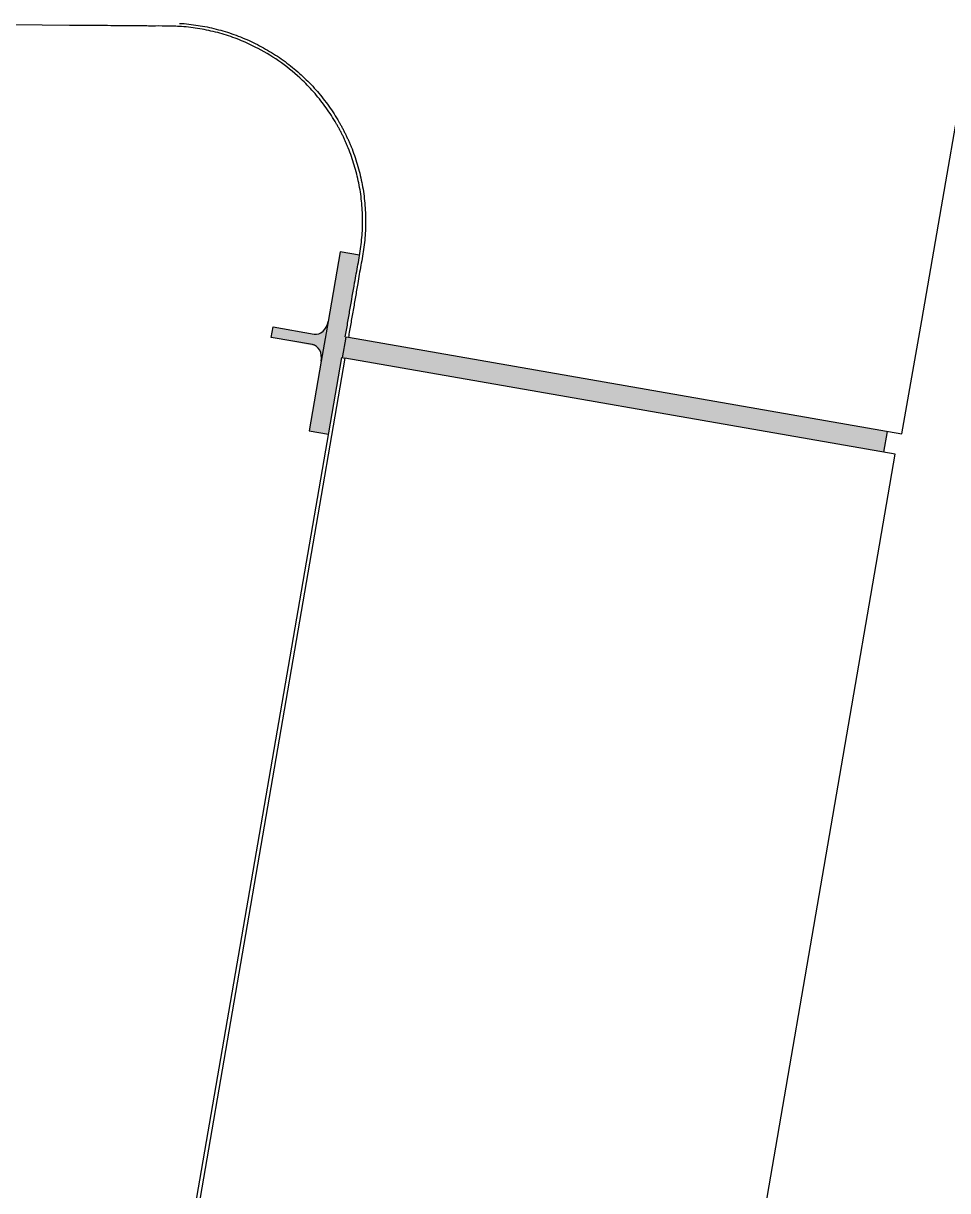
# Model space of a CAD drawing. Header units: metres. Extents: x -1164 to -1017, y 3 to 563.
# Drawn here: x -1068.174 to -1067.298, y 542.641 to 543.747 of the extents above; entities that cross this region are included whole.
import ezdxf

# ---------------------------------------------------------------- set-up
doc = ezdxf.new("R2010")
doc.units = ezdxf.units.M
doc.layers.add('A-GENM', color=7, linetype='Continuous', lineweight=35)

# ---------------------------------------------------------------- blocks, each defined once
blk = doc.blocks.new('BR08_SCREEN_PANEL - NORTH PANEL-5584290-DRG 2873021 - motorway level drainage')
at = {"layer": 'A-GENM', "color": 254, "lineweight": 25, "true_color": 0xd4d4d4}
for p, q in [((-1136.4181, 542.2725), (-1136.2185, 543.4304)), ((-1136.2156, 543.4299), (-1136.4152, 542.272)), ((-1136.2185, 543.4304), (-1136.2156, 543.4299)), ((-1135.6938, 543.339), (-1136.2156, 543.4299)), ((-1135.8935, 542.1811), (-1135.6938, 543.339))]:
    blk.add_line(p, q, dxfattribs=at)
blk = doc.blocks.new('BR08_GEN_POST_0 - 360UB_BASE-V553-DRG 2873021 - motorway level drainage')
at = {"layer": 'A-GENM', "lineweight": 25, "true_color": 0xcbc2be}
for points in [[(-0.019, 0.5402), (0.0136, 0.5411), (0.0077, 0.5448), (0.0059, 0.5474), (0.005, 0.5529), (0.005, 0.5908), (-0.005, 0.5908), (-0.0061, 0.547), (-0.0091, 0.5434), (-0.0136, 0.5411), (-0.0163, 0.5405)], [(-0.086, 0.5216), (0.086, 0.5218), (0.086, 0.5402), (-0.086, 0.5402), (-0.086, 0.5286)], [(-0.0125, 0), (0.0075, 0), (0.0072, 0.5209), (-0.0125, 0.5209), (-0.0125, 0.0006)]]:
    blk.add_hatch(color=9, dxfattribs=at).paths.add_polyline_path(points)
at = {"layer": 'A-GENM', "color": 254, "lineweight": 25, "true_color": 0xd4d4d4}
for p, q in [((-0.005, 0.5511), (-0.005, 0.5908)), ((-0.005, 0.5908), (0.005, 0.5908)), ((0.005, 0.5908), (0.005, 0.5511)), ((-0.019, 0.5402), (-0.086, 0.5402)), ((-0.086, 0.5402), (-0.086, 0.5216)), ((0.019, 0.5402), (-0.019, 0.5402)), ((0.086, 0.5402), (0.019, 0.5402)), ((0.086, 0.5218), (0.086, 0.5402)), ((-0.0125, 0.5209), (0.0075, 0.5209)), ((-0.0125, 0), (0.0075, 0)), ((-0.0125, 0), (0.0075, 0))]:
    blk.add_line(p, q, dxfattribs=at)
at = {"layer": 'A-GENM', "color": 254, "lineweight": 25, "true_color": 0xd4d4d4, "flags": 128}
for points in [[(-0.019, 0.5402), (-0.0163, 0.5405), (-0.0136, 0.5411), (-0.0112, 0.5421), (-0.0091, 0.5434), (-0.0074, 0.5451), (-0.0061, 0.547), (-0.0053, 0.549), (-0.005, 0.5511)], [(0.005, 0.5511), (0.0053, 0.549), (0.0061, 0.547), (0.0074, 0.5451), (0.0091, 0.5434), (0.0112, 0.5421), (0.0136, 0.5411), (0.0163, 0.5405), (0.019, 0.5402)]]:
    blk.add_lwpolyline(points, dxfattribs=at)
blk = doc.blocks.new('BR08_NORTH_SCREEN_CORNER_1 - BR08_NORTH_SCREEN_CORNER_1-5680713-DRG 2873021 - motorway level drainage')
at = {"layer": 'A-GENM', "color": 254, "lineweight": 25, "true_color": 0xd4d4d4}
for p, q in [((233.5969, 1238.0344), (233.571, 1238.1351)), ((233.6033, 1238.0093), (233.5969, 1238.0344)), ((233.3851, 1237.681), (233.3854, 1237.678)), ((233.3854, 1237.678), (233.4318, 1237.1475)), ((233.6492, 1237.1665), (233.7579, 1237.176)), ((233.5405, 1237.157), (233.6492, 1237.1665)), ((233.4318, 1237.1475), (233.5405, 1237.157))]:
    blk.add_line(p, q, dxfattribs=at)
for points, knots in [([(233.6098, 1237.9841), (233.6096, 1237.9851), (233.609, 1237.9872), (233.6079, 1237.9914), (233.6061, 1237.9988), (233.6044, 1238.0051), (233.6033, 1238.0093)], [0, 0, 0, 0, 0.125, 0.25, 0.5, 1, 1, 1, 1]), ([(233.6227, 1237.9337), (233.6222, 1237.9358), (233.6211, 1237.94), (233.6189, 1237.9484), (233.6151, 1237.9631), (233.612, 1237.9757), (233.6098, 1237.9841)], [0, 0, 0, 0, 0.125, 0.25, 0.5, 1, 1, 1, 1]), ([(233.629, 1237.9085), (233.6288, 1237.9096), (233.6283, 1237.9117), (233.6274, 1237.9159), (233.6255, 1237.9233), (233.6239, 1237.9296), (233.6227, 1237.9337)], [0, 0, 0, 0, 0.125, 0.25, 0.5, 1, 1, 1, 1]), ([(233.5588, 1237.7243), (233.5597, 1237.7249), (233.5614, 1237.7262), (233.5635, 1237.7279), (233.5652, 1237.7293), (233.5664, 1237.7303), (233.5677, 1237.7314), (233.5685, 1237.7321), (233.5689, 1237.7324)], [0, 0, 0, 0, 0.25, 0.5, 0.625, 0.75, 0.875, 1, 1, 1, 1]), ([(233.5709, 1237.7302), (233.5704, 1237.7299), (233.5696, 1237.7291), (233.5683, 1237.7281), (233.5671, 1237.727), (233.5658, 1237.726), (233.5645, 1237.7249), (233.5628, 1237.7236), (233.5615, 1237.7226), (233.5606, 1237.7219)], [0, 0, 0, 0, 0.125, 0.25, 0.375, 0.5, 0.625, 0.75, 1, 1, 1, 1]), ([(233.3851, 1237.681), (233.3873, 1237.6812), (233.3916, 1237.6815), (233.4002, 1237.6823), (233.4153, 1237.6837), (233.4283, 1237.6849), (233.4369, 1237.6856)], [0, 0, 0, 0, 0.125, 0.25, 0.5, 1, 1, 1, 1])]:
    blk.add_open_spline(points, degree=3, knots=knots, dxfattribs=at)
for points in [[(233.6323, 1237.8828), (233.6321, 1237.8856), (233.6317, 1237.8914), (233.6306, 1237.9), (233.6296, 1237.9057), (233.629, 1237.9085)], [(233.6319, 1237.9091), (233.6325, 1237.9063), (233.6335, 1237.9005), (233.6346, 1237.8917), (233.6351, 1237.8859), (233.6353, 1237.883)], [(233.628, 1237.8311), (233.6293, 1237.8368), (233.6314, 1237.8481), (233.6328, 1237.8654), (233.6327, 1237.877), (233.6323, 1237.8828)], [(233.6353, 1237.883), (233.6356, 1237.8771), (233.6357, 1237.8653), (233.6343, 1237.8478), (233.6322, 1237.8362), (233.6309, 1237.8305)], [(233.6096, 1237.7827), (233.618, 1237.7979), (233.6242, 1237.8142), (233.628, 1237.8311)], [(233.6309, 1237.8305), (233.6296, 1237.8248), (233.6265, 1237.8134), (233.6202, 1237.797), (233.615, 1237.7864), (233.6122, 1237.7813)], [(233.5784, 1237.7413), (233.5825, 1237.7454), (233.5903, 1237.7539), (233.6007, 1237.7678), (233.6068, 1237.7776), (233.6096, 1237.7827)], [(233.6122, 1237.7813), (233.6094, 1237.7762), (233.6032, 1237.7661), (233.5926, 1237.7521), (233.5847, 1237.7434), (233.5805, 1237.7392)], [(233.5689, 1237.7324), (233.5693, 1237.7328), (233.5701, 1237.7335), (233.5714, 1237.7346), (233.5726, 1237.7357), (233.5738, 1237.7368), (233.5749, 1237.7379), (233.5761, 1237.739), (233.5773, 1237.7401), (233.578, 1237.7409), (233.5784, 1237.7413)], [(233.5805, 1237.7392), (233.5801, 1237.7388), (233.5794, 1237.7381), (233.5782, 1237.7369), (233.577, 1237.7358), (233.5758, 1237.7346), (233.5746, 1237.7335), (233.5733, 1237.7324), (233.5721, 1237.7313), (233.5713, 1237.7306), (233.5709, 1237.7302)], [(233.537, 1237.7101), (233.5395, 1237.7115), (233.5445, 1237.7145), (233.5518, 1237.7192), (233.5565, 1237.7225), (233.5588, 1237.7243)], [(233.5606, 1237.7219), (233.5582, 1237.7201), (233.5535, 1237.7167), (233.5461, 1237.7119), (233.541, 1237.709), (233.5384, 1237.7076)], [(233.4885, 1237.6916), (233.4942, 1237.6929), (233.5054, 1237.696), (233.5216, 1237.7022), (233.5319, 1237.7073), (233.537, 1237.7101)], [(233.5384, 1237.7076), (233.5333, 1237.7047), (233.5227, 1237.6995), (233.5062, 1237.6933), (233.4949, 1237.6901), (233.4892, 1237.6888)], [(233.4369, 1237.6856), (233.4427, 1237.686), (233.4542, 1237.6869), (233.4715, 1237.6885), (233.4829, 1237.6904), (233.4885, 1237.6916)], [(233.4892, 1237.6888), (233.4834, 1237.6875), (233.4718, 1237.6855), (233.4544, 1237.6841), (233.4429, 1237.6832), (233.4371, 1237.6826)], [(233.4371, 1237.6826), (233.435, 1237.6824), (233.4307, 1237.682), (233.4242, 1237.6814), (233.4177, 1237.6808), (233.4113, 1237.6803), (233.4048, 1237.6797), (233.3983, 1237.6792), (233.3918, 1237.6786), (233.3875, 1237.6782), (233.3854, 1237.678)]]:
    blk.add_open_spline(points, degree=3, dxfattribs=at)

msp = doc.modelspace()

# ---------------------------------------------------------------- block references
at = {"layer": 'A-GENM', "color": 254, "lineweight": 25, "true_color": 0xd4d4d4}
for name, p, rotation in [('BR08_NORTH_SCREEN_CORNER_1 - BR08_NORTH_SCREEN_CORNER_1-5680713-DRG 2873021 - motorway level drainage', (68.3458246, 0), 75.11694444444437), ('BR08_GEN_POST_0 - 360UB_BASE-V553-DRG 2873021 - motorway level drainage', (-1067.3565977, 543.3531771), 80.11694433938372)]:
    msp.add_blockref(name, p, dxfattribs=dict(at, rotation=rotation))
msp.add_blockref('BR08_SCREEN_PANEL - NORTH PANEL-5584290-DRG 2873021 - motorway level drainage', (68.3458246, 0), dxfattribs=at)

doc.saveas('drawing.dxf')
